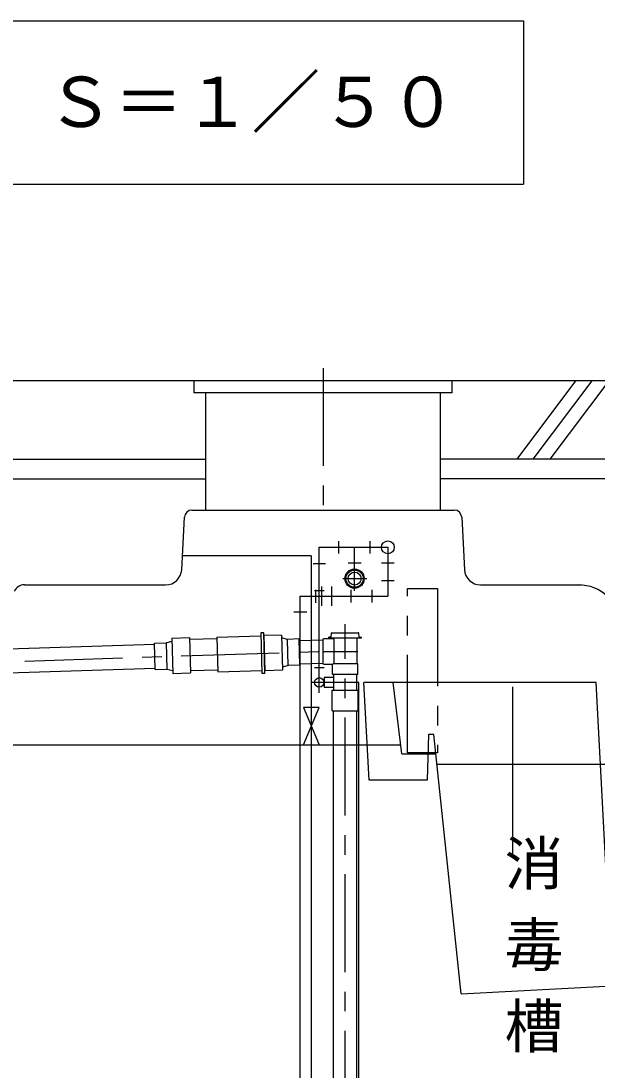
# Model space of a CAD drawing. Units: millimetres, scale not verified. Extents: x -14850 to 14850, y -10500 to 10500.
# Drawn here: x -7350 to -5879, y -4750 to -2070 of the extents above; entities that cross this region are included whole.
import ezdxf
from ezdxf.enums import TextEntityAlignment as Align

# ---------------------------------------------------------------- set-up
doc = ezdxf.new("R2010")
doc.units = ezdxf.units.MM
doc.header["$LTSCALE"] = 50
doc.linetypes.add('CHAIN1', pattern=[8, 5, -1, 1, -1])
doc.linetypes.add('LONG_DASHED1', pattern=[7, 6, -1])
for name, color, linetype, lineweight in [('0-2_躯体', 3, 'Continuous', 25), ('0-3_機器', 3, 'Continuous', 25), ('0-4_水管', 3, 'Continuous', 25)]:
    doc.layers.add(name, color=color, linetype=linetype, lineweight=lineweight)
doc.styles.add('ＭＳ ゴシック', font='')
doc.styles.get('ＭＳ ゴシック').set_extended_font_data('MS Gothic')

msp = doc.modelspace()

# ---------------------------------------------------------------- linework, layer by layer
at = {"layer": '0-2_躯体', "linetype": 'CHAIN1'}
for p, q in [((-6578.42, -2956.9), (-6578.42, -3352.99)), ((-6362.94, -3519.76), (-6286.03, -3519.76)), ((-6362.94, -3939.76), (-6362.94, -3519.76)), ((-6521.92, -5699.95), (-6521.92, -3611.49)), ((-9739.05, -3782.43), (-6577.92, -3680.76)), ((-6577.92, -3680.76), (-6489.17, -3680.76))]:
    msp.add_line(p, q, dxfattribs=at)
at = {"layer": '0-2_躯体'}
for p, q in [((-6913.43, -3319.76), (-6243.41, -3319.76)), ((-6939.44, -3471.9), (-6932.41, -3337.76)), ((-6224.44, -3337.76), (-6217.41, -3471.9)), ((-6537.92, -3430.76), (-6537.92, -3398.76)), ((-6457.92, -3430.76), (-6457.92, -3398.76)), ((-6587.92, -3414.76), (-6412.92, -3414.76)), ((-6587.92, -3786.76), (-6587.92, -3414.76)), ((-6497.92, -3494.76), (-6497.92, -3414.76)), ((-6412.92, -3414.76), (-6412.92, -3539.76)), ((-6608.42, -3436.91), (-6937.6, -3436.91)), ((-6608.42, -3436.91), (-6608.42, -5732.12)), ((-6572.42, -3456.76), (-6603.42, -3456.76)), ((-6514.42, -3454.76), (-6481.42, -3454.76)), ((-6428.92, -3454.76), (-6396.92, -3454.76)), ((-6428.92, -3499.76), (-6396.92, -3499.76)), ((-7341.06, -3510.76), (-6980.38, -3510.76)), ((-6599.92, -3524.76), (-6575.93, -3524.76)), ((-6596.49, -3556.26), (-6596.49, -3523.26)), ((-6582.49, -3515.26), (-6582.49, -3564.26)), ((-6556.49, -3515.26), (-6556.49, -3564.26)), ((-6506.49, -3555.76), (-6506.49, -3523.76)), ((-6452.92, -3555.76), (-6452.92, -3523.76)), ((-6176.48, -3510.76), (-5919.35, -3510.76)), ((-6636.49, -5669.76), (-6636.49, -3539.76)), ((-6636.49, -3539.76), (-6412.92, -3539.76)), ((-6652.99, -3579.76), (-6619.99, -3579.76)), ((-6849.59, -3644.06), (-6737.14, -3640.82)), ((-6849.59, -3644.06), (-6847.03, -3733.02)), ((-6726.86, -3737.07), (-6729.86, -3633.11)), ((-6684.67, -3638.81), (-6729.66, -3640.11)), ((-6684.67, -3638.81), (-6682.08, -3728.77)), ((-6557.72, -3644.16), (-6563.55, -3644.16)), ((-6563.55, -3645.96), (-6563.55, -3644.16)), ((-6557.72, -3644.16), (-6557.18, -3633.9)), ((-6556.18, -3632.96), (-6487.66, -3632.96)), ((-6488.42, -3635.76), (-6488.37, -3635.81)), ((-6486.13, -3644.16), (-6486.67, -3633.9)), ((-6486.13, -3644.16), (-6480.3, -3644.16)), ((-6480.3, -3645.96), (-6480.3, -3644.16)), ((-7009.11, -3663.16), (-7650.31, -3683.92)), ((-7007.28, -3726.63), (-7009.21, -3659.66)), ((-6979.22, -3658.8), (-6977.29, -3725.77)), ((-6964.56, -3646.87), (-6919.58, -3645.58)), ((-6964.56, -3646.87), (-6961.97, -3736.83)), ((-6919.58, -3645.58), (-6916.99, -3735.54)), ((-6849.46, -3648.56), (-6919.43, -3650.57)), ((-6667.42, -3716.85), (-6669.35, -3649.88)), ((-6637.43, -3715.98), (-6639.36, -3649.01)), ((-6639.26, -3652.51), (-6577.92, -3650.74)), ((-6577.92, -3713.21), (-6577.92, -3648.31)), ((-6577.62, -3648.01), (-6552.42, -3648.01)), ((-6563.55, -3645.96), (-6480.3, -3645.96)), ((-6552.42, -3648.01), (-6552.42, -3645.96)), ((-6552.42, -3648.01), (-6550.42, -3650.26)), ((-6550.42, -3712.26), (-6550.42, -3650.26)), ((-6491.42, -3711.26), (-6491.42, -3645.96)), ((-7648.58, -3743.9), (-7007.38, -3723.13)), ((-6637.53, -3712.49), (-6577.92, -3710.77)), ((-6575.92, -3722.26), (-6599.92, -3722.26)), ((-6577.62, -3713.51), (-6554.67, -3713.51)), ((-6554.67, -3713.51), (-6552.31, -3712.26)), ((-6554.67, -3739.46), (-6554.67, -3713.51)), ((-6490.17, -3712.26), (-6552.31, -3712.26)), ((-6489.17, -3739.46), (-6489.17, -3713.26)), ((-6961.97, -3736.83), (-6916.99, -3735.54)), ((-6847.16, -3728.53), (-6917.13, -3730.54)), ((-6847.03, -3733.02), (-6734.58, -3729.79)), ((-6726.86, -3737.07), (-6734.36, -3737.28)), ((-6682.08, -3728.77), (-6727.07, -3730.07)), ((-6575.92, -3747.76), (-6575.92, -3771.76)), ((-6551.92, -3747.76), (-6575.92, -3747.76)), ((-6489.47, -3739.76), (-6554.37, -3739.76)), ((-6551.92, -3739.76), (-6551.92, -3779.76)), ((-6491.92, -3779.76), (-6491.92, -3739.76)), ((-6575.92, -3771.76), (-6551.92, -3771.76)), ((-5881.07, -3759.76), (-6474.07, -3759.76)), ((-6376.96, -3942.76), (-6399.43, -3759.76)), ((-6094.11, -4196.61), (-6094.11, -3770.82)), ((-5840.44, -4534.94), (-5881.07, -3759.76)), ((-6555.42, -3832.76), (-6555.42, -3779.76)), ((-6555.42, -3779.76), (-6488.42, -3779.76)), ((-6628.42, -3919.76), (-6588.42, -3823.76)), ((-6551.92, -5561.76), (-6551.92, -3832.76)), ((-6491.92, -5561.76), (-6491.92, -3832.76)), ((-6309.26, -3892.76), (-6312.32, -4009.76)), ((-6295.44, -3892.76), (-6309.26, -3892.76)), ((-6225.82, -4555.14), (-6295.44, -3892.76)), ((-10014.36, -3919.76), (-6379.79, -3919.76)), ((-6376.96, -3942.76), (-6290.19, -3942.76)), ((-5632.67, -3969.76), (-6287.35, -3969.76)), ((-6225.82, -4555.14), (-5840.44, -4534.94))]:
    msp.add_line(p, q, dxfattribs=at)
at = {"layer": '0-2_躯体', "linetype": 'LONG_DASHED1'}
for p, q in [((-6497.92, -3525.85), (-6497.92, -3462.08)), ((-6528.29, -3494.76), (-6466.69, -3494.76)), ((-6729.66, -3640.11), (-6727.07, -3730.07))]:
    msp.add_line(p, q, dxfattribs=at)
at = {"layer": '0-2_躯体', "linetype": 'CHAIN1'}
msp.add_lwpolyline([(-6286.03, -3519.76), (-6286.03, -3939.76), (-6362.94, -3939.76)], dxfattribs=at)
at = {"layer": '0-2_躯体'}
for points in [[(-6729.86, -3633.11), (-6737.35, -3633.33), (-6734.36, -3737.28)], [(-7009.21, -3659.66), (-6979.22, -3658.8), (-6964.34, -3654.37)], [(-6639.36, -3649.01), (-6669.35, -3649.88), (-6684.46, -3646.31)], [(-6637.43, -3715.98), (-6667.42, -3716.85), (-6682.3, -3721.28)], [(-7007.28, -3726.63), (-6977.29, -3725.77), (-6962.18, -3729.34)], [(-6608.42, -5309.76), (-6487.42, -5309.76), (-6487.42, -3759.76), (-6608.42, -3759.76)], [(-6312.32, -4009.76), (-6460.97, -4009.76), (-6474.07, -3759.76)], [(-6555.42, -3832.76), (-6488.42, -3832.76), (-6488.42, -3779.76)], [(-6588.42, -3823.76), (-6628.42, -3823.76), (-6588.42, -3919.76)]]:
    msp.add_lwpolyline(points, dxfattribs=at)
for centre, radius in [((-6412.92, -3414.76), 16.5), ((-6497.92, -3494.76), 24.5), ((-6497.92, -3494.76), 22), ((-6497.92, -3494.76), 16.5), ((-6587.92, -3759.76), 12)]:
    msp.add_circle(centre, radius, dxfattribs=at)
for centre, radius, start, end in [((-6913.43, -3338.76), 19, 90, 177), ((-6243.41, -3338.76), 19, 3, 90), ((-6980.38, -3469.76), 41, 270, 357), ((-6176.47, -3469.76), 41, 182.99998, 269.97807), ((-7341.06, -3539.76), 29, 90, 153.43494), ((-5926.41, -3618.76), 108, 3, 90), ((-6556.18, -3633.96), 1, 90, 177), ((-6487.66, -3633.96), 1, 3, 90), ((-6490.42, -3711.26), 1, 180, 270), ((-6490.17, -3713.26), 1, 0, 90), ((-6554.37, -3739.46), 0.3, 180, 270), ((-6489.47, -3739.46), 0.3, 270, 0)]:
    msp.add_arc(centre, radius, start, end, dxfattribs=at)
at = {"layer": '0-3_機器', "color": 2}
for p, q in [((-4683.39, -2989.76), (-11085.04, -2989.76)), ((-6908.42, -2989.76), (-6908.42, -3019.76)), ((-6248.42, -3019.76), (-6248.42, -2989.76)), ((-5933.88, -2989.76), (-6083.88, -3189.76)), ((-6041.45, -3189.76), (-5891.45, -2989.76)), ((-5849.02, -2989.76), (-5999.02, -3189.76)), ((-6248.42, -3019.76), (-6908.42, -3019.76)), ((-6878.42, -3019.76), (-6878.42, -3319.76)), ((-6278.42, -3319.76), (-6278.42, -3019.76)), ((-7483.42, -3189.76), (-6878.42, -3189.76)), ((-5723.42, -3189.76), (-6278.42, -3189.76)), ((-7483.42, -3239.76), (-6878.42, -3239.76)), ((-5723.42, -3239.76), (-6278.42, -3239.76))]:
    msp.add_line(p, q, dxfattribs=at)
at = {"layer": '0-4_水管'}
for p, q in [((-9399.92, -2070.25), (-6066.59, -2070.25)), ((-6066.59, -2070.25), (-6066.59, -2486.92)), ((-9399.92, -2486.92), (-6066.59, -2486.92))]:
    msp.add_line(p, q, dxfattribs=at)

# ---------------------------------------------------------------- texts
at = {"layer": '0-2_躯体', "color": 4, "style": 'ＭＳ ゴシック'}
for s, p in [('消', (-6115.01, -4310.3)), ('毒', (-6115.01, -4518.3)), ('槽', (-6115.01, -4726.3))]:
    msp.add_text(s, height=110, dxfattribs=at).set_placement(p, align=Align.BOTTOM_LEFT)
at = {"layer": '0-4_水管', "color": 4, "style": 'ＭＳ ゴシック'}
msp.add_text('Ｓ＝１／５０', height=128.4, dxfattribs=at).set_placement((-7286.37, -2379.38), align=Align.BOTTOM_LEFT)

doc.saveas('drawing.dxf')
